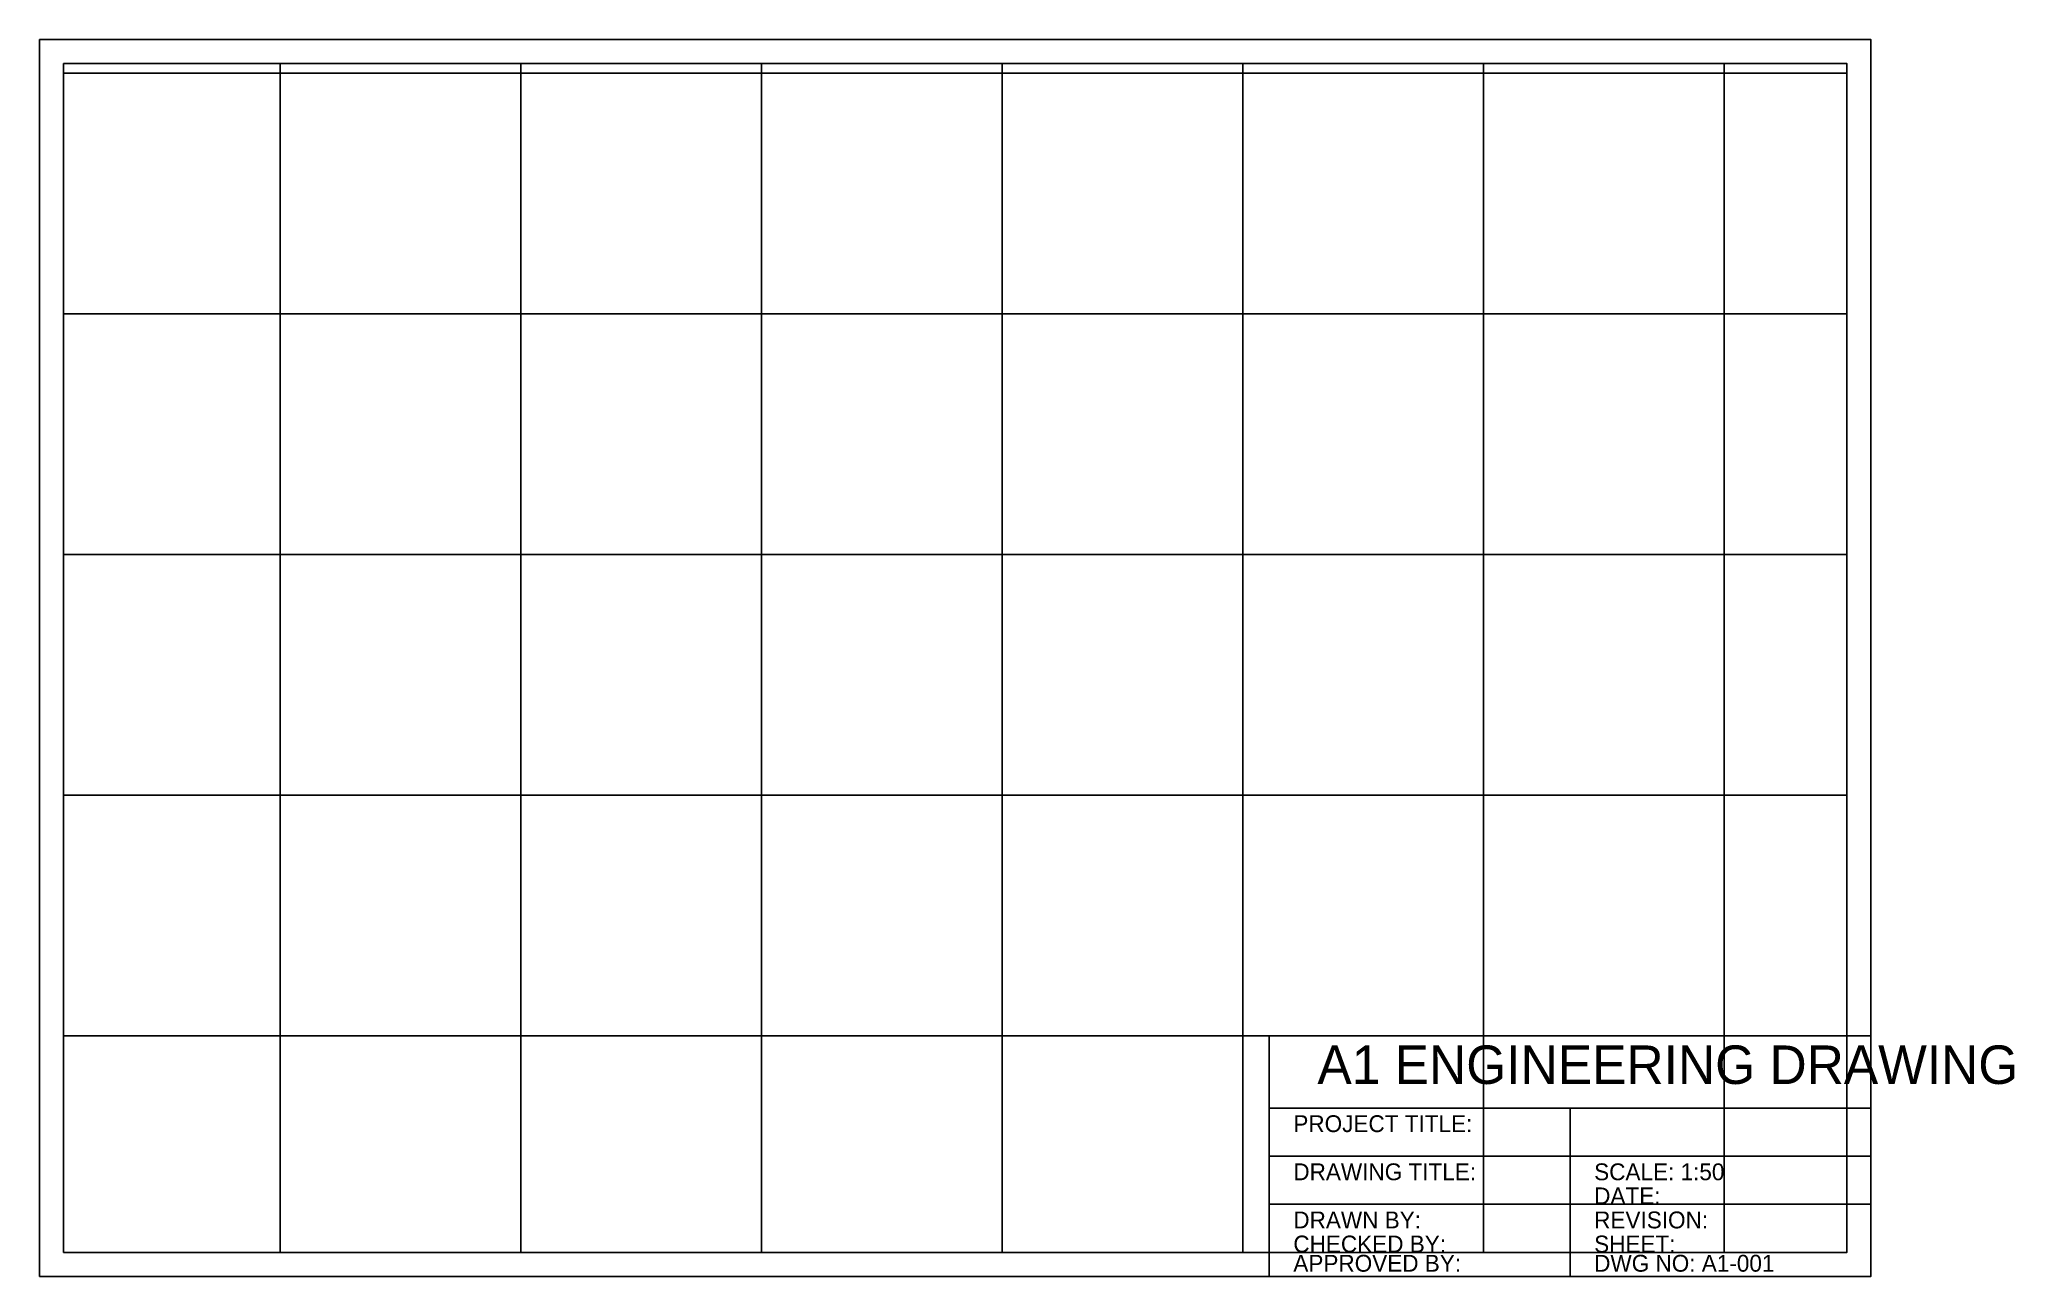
# Model space of a CAD drawing. Header units: millimetres. Extents: x 40 to 861, y 40 to 554.
import ezdxf

# ---------------------------------------------------------------- set-up
doc = ezdxf.new("R2010")
doc.units = ezdxf.units.MM

msp = doc.modelspace()

# ---------------------------------------------------------------- linework, layer by layer
for p, q in [((140, 50), (140, 544)), ((240, 50), (240, 544)), ((340, 50), (340, 544)), ((440, 50), (440, 544)), ((540, 50), (540, 544)), ((640, 50), (640, 544)), ((740, 50), (740, 544)), ((50, 540), (791, 540)), ((50, 440), (791, 440)), ((50, 340), (791, 340)), ((50, 240), (791, 240)), ((50, 140), (791, 140)), ((551, 110), (801, 110)), ((676, 40), (676, 110)), ((551, 90), (801, 90)), ((551, 70), (801, 70))]:
    msp.add_line(p, q)
for points in [[(40, 40), (801, 40), (801, 554), (40, 554), (40, 40)], [(50, 50), (791, 50), (791, 544), (50, 544), (50, 50)], [(551, 40), (801, 40), (801, 140), (551, 140), (551, 40)]]:
    msp.add_lwpolyline(points)

# ---------------------------------------------------------------- texts
for s, height, p in [('A1 ENGINEERING DRAWING', 16, (571, 120)), ('PROJECT TITLE:', 7, (561, 100)), ('DRAWING TITLE:', 7, (561, 80)), ('SCALE: 1:50', 7, (686, 80)), ('DATE:', 7, (686, 70)), ('DRAWN BY:', 7, (561, 60)), ('REVISION:', 7, (686, 60)), ('CHECKED BY:', 7, (561, 50)), ('SHEET:', 7, (686, 50)), ('APPROVED BY:', 7, (561, 42)), ('DWG NO: A1-001', 7, (686, 42))]:
    msp.add_text(s, height=height).set_placement(p)

doc.saveas('drawing.dxf')
